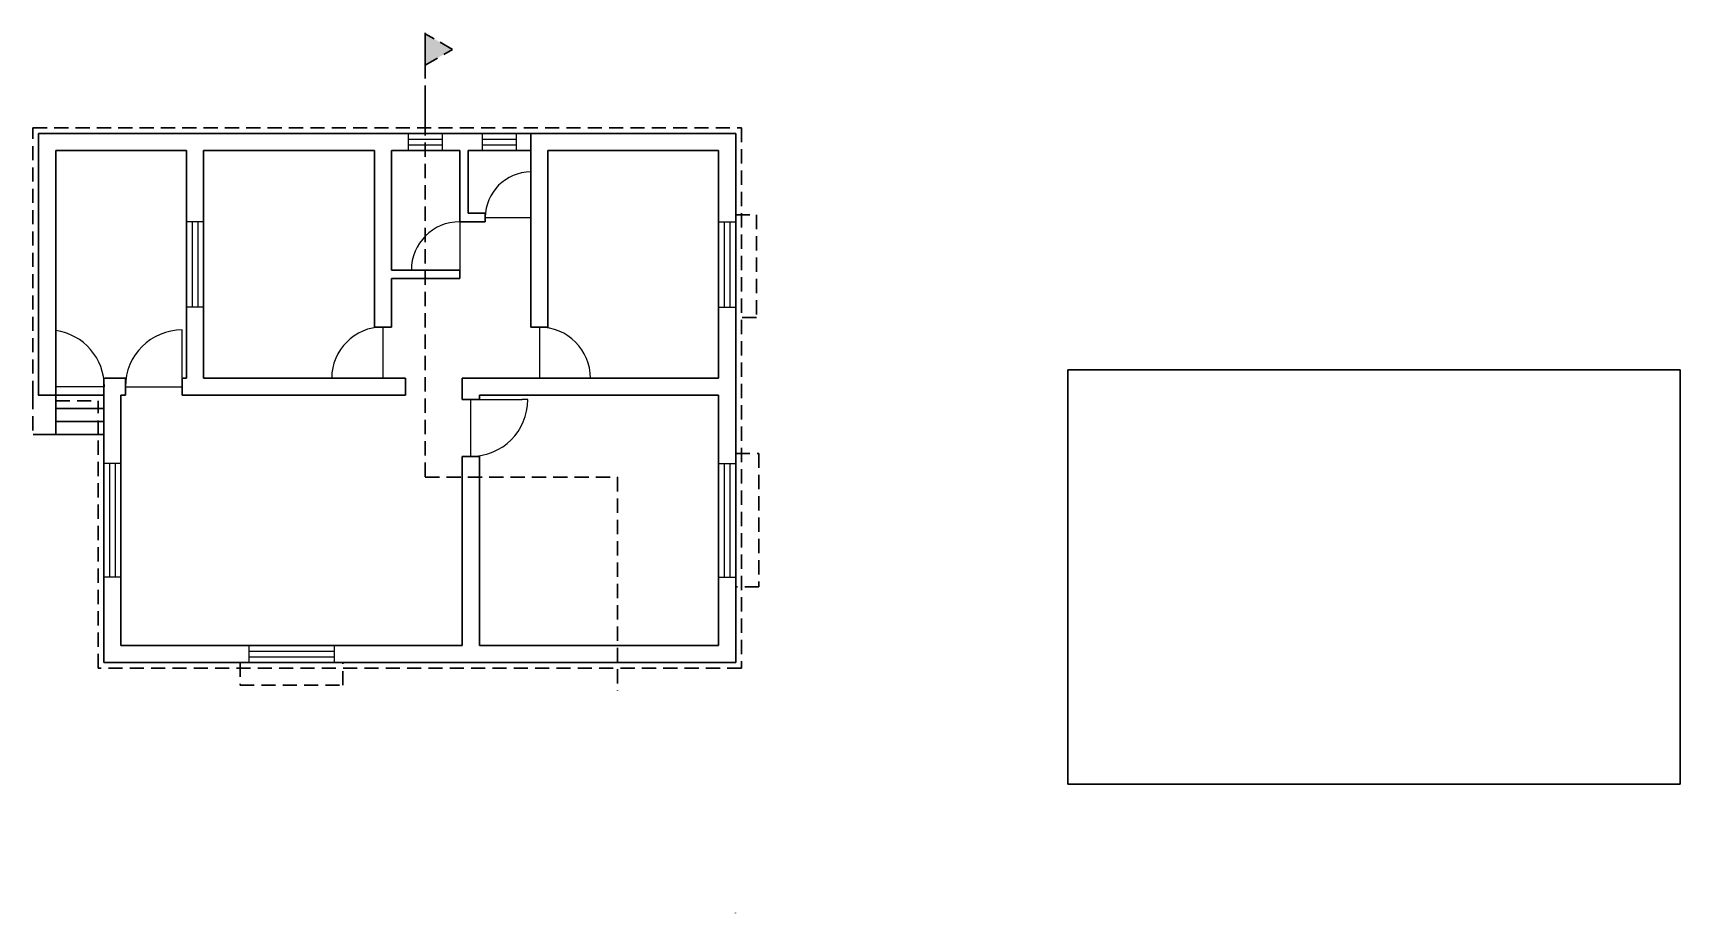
# Model space of a CAD drawing. Header units: inches. Extents: x 28.2 to 57.2, y 1.7 to 17.2.
import ezdxf

# ---------------------------------------------------------------- set-up
doc = ezdxf.new("R2010")
doc.units = ezdxf.units.IN
doc.header["$MEASUREMENT"] = 0
doc.linetypes.add('DASHED2', pattern=[0.375, 0.25, -0.125])
doc.linetypes.add('HIDDEN', pattern=[0.375, 0.25, -0.125])
for name, color, linetype, lineweight in [('Chajja', 243, 'DASHED2', 30), ('Plinth', 40, 'Continuous', 30), ('roof', 41, 'DASHED2', 30), ('Split', 41, 'HIDDEN', 30), ('Steps', 140, 'Continuous', 30), ('Wall', 72, 'Continuous', 30)]:
    doc.layers.add(name, color=color, linetype=linetype, lineweight=lineweight)
doc.layers.add('Door', color=210, linetype='Continuous')
doc.layers.add('Window', color=10, linetype='Continuous')
picture_1 = doc.add_image_def('image1.png', size_in_pixel=(826, 559))

msp = doc.modelspace()

# ---------------------------------------------------------------- hatches: boundary and pattern name
at = {"layer": 'Plinth', "true_color": 0x642165}
h = msp.add_hatch(color=219, dxfattribs=at)
h.dxf.hatch_style = 1
h.paths.add_polyline_path([(35.115, 17.168), (35.115, 16.616), (35.594, 16.892)])

# ---------------------------------------------------------------- linework, layer by layer
at = {"layer": 'Chajja'}
for p, q in [((35.115, 16.006), (35.115, 17.182)), ((35.115, 15.513), (35.115, 16.006)), ((35.115, 16.006), (35.115, 9.372)), ((35.115, 9.372), (38.493, 9.372)), ((38.493, 9.372), (38.493, 5.62))]:
    msp.add_line(p, q, dxfattribs=at)
msp.add_lwpolyline([(35.115, 16.616), (35.594, 16.892), (35.115, 17.168)], close=True, dxfattribs=at)
at = {"layer": 'Door'}
for p, q in [((36.97, 13.938), (36.97, 14.738)), ((36.17, 13.938), (36.97, 13.938)), ((35.72, 13.863), (35.72, 13.013)), ((34.87, 13.013), (35.72, 13.013)), ((28.62, 11.953), (28.62, 10.963)), ((30.845, 10.963), (30.845, 11.963)), ((34.37, 12.013), (34.37, 11.113)), ((37.12, 12.013), (37.12, 11.113)), ((34.37, 11.113), (33.47, 11.113)), ((37.12, 11.113), (38.02, 11.113)), ((29.476, 10.963), (28.62, 10.963)), ((29.845, 10.963), (30.845, 10.963)), ((35.916, 9.738), (35.916, 10.738)), ((35.916, 10.738), (36.816, 10.738)), ((36.916, 10.738), (36.816, 10.738))]:
    msp.add_line(p, q, dxfattribs=at)
for centre, radius, start, end in [((36.97, 13.938), 0.8, 90, 180), ((35.72, 13.013), 0.85, 90, 180), ((28.476, 10.963), 1, 360, 81.6984), ((30.845, 10.963), 1, 90, 180), ((34.37, 11.113), 0.9, 90, 180), ((37.12, 11.113), 0.898, 0, 90), ((35.916, 10.738), 1, 270, 0)]:
    msp.add_arc(centre, radius, start, end, dxfattribs=at)
at = {"layer": 'Plinth'}
msp.add_line((28.624, 10.124), (28.224, 10.124), dxfattribs=at)
at = {"layer": 'roof'}
for p, q in [((40.57, 13.983), (40.934, 13.983)), ((40.934, 13.983), (40.934, 12.181)), ((40.934, 12.181), (40.57, 12.181)), ((28.22, 10.819), (28.22, 10.124)), ((40.57, 9.788), (40.979, 9.788)), ((40.979, 9.788), (40.979, 7.444)), ((40.979, 7.444), (40.57, 7.444)), ((31.86, 6.117), (31.86, 5.717)), ((33.664, 5.717), (33.664, 6.117)), ((31.86, 5.717), (33.664, 5.717))]:
    msp.add_line(p, q, dxfattribs=at)
msp.add_lwpolyline([(28.22, 10.819), (28.22, 15.513), (40.67, 15.513), (40.67, 6.017), (29.366, 6.017), (29.366, 10.123)], dxfattribs=at)
at = {"layer": 'Split'}
for p in [(28.62, 10.713), (29.366, 10.123)]:
    msp.add_line(p, (29.366, 10.713), dxfattribs=at)
at = {"layer": 'Steps'}
for p, q in [((28.62, 10.813), (29.466, 10.813)), ((28.62, 10.813), (28.62, 10.123)), ((29.366, 10.713), (29.366, 10.713)), ((28.62, 10.583), (29.466, 10.583)), ((28.62, 10.353), (29.466, 10.353)), ((28.62, 10.123), (29.466, 10.123))]:
    msp.add_line(p, q, dxfattribs=at)
at = {"layer": 'Wall'}
for p, q in [((28.32, 15.413), (40.57, 15.413)), ((28.32, 15.413), (28.32, 10.813)), ((36.97, 12.013), (36.97, 15.413)), ((40.57, 15.413), (40.57, 6.117)), ((28.62, 15.113), (30.92, 15.113)), ((28.62, 15.113), (28.62, 10.813)), ((30.92, 11.113), (30.92, 15.113)), ((31.22, 11.113), (31.22, 15.113)), ((31.22, 15.113), (34.22, 15.113)), ((34.22, 12.013), (34.22, 15.113)), ((34.52, 15.113), (35.72, 15.113)), ((34.52, 13.013), (34.52, 15.113)), ((35.72, 13.863), (35.72, 15.113)), ((35.87, 15.113), (36.97, 15.113)), ((35.87, 14.013), (35.87, 15.113)), ((37.27, 15.113), (40.27, 15.113)), ((37.27, 12.013), (37.27, 15.113)), ((40.27, 11.113), (40.27, 15.113)), ((35.87, 14.013), (36.17, 14.013)), ((36.17, 13.863), (36.17, 14.013)), ((35.72, 13.863), (36.17, 13.863)), ((28.62, 13.113), (28.62, 13.113)), ((34.52, 13.013), (35.72, 13.013)), ((34.52, 12.013), (34.52, 12.863)), ((34.52, 12.863), (35.72, 12.863)), ((35.72, 12.863), (35.72, 13.013)), ((34.22, 12.013), (34.52, 12.013)), ((36.97, 12.013), (37.27, 12.013)), ((29.466, 6.117), (29.466, 11.113)), ((29.476, 11.113), (29.845, 11.113)), ((29.845, 10.813), (29.845, 11.113)), ((30.845, 11.113), (30.845, 10.813)), ((30.845, 11.113), (30.92, 11.113)), ((30.92, 11.113), (30.92, 11.113)), ((31.22, 11.113), (34.766, 11.113)), ((34.766, 10.813), (34.766, 11.113)), ((35.766, 10.813), (35.766, 11.113)), ((35.766, 11.113), (40.27, 11.113)), ((28.62, 10.813), (28.31, 10.813)), ((28.62, 10.813), (28.62, 10.813)), ((29.466, 10.963), (29.466, 10.337)), ((29.766, 10.813), (29.845, 10.813)), ((29.766, 6.417), (29.766, 10.813)), ((29.845, 10.813), (29.766, 10.813)), ((30.845, 10.813), (34.766, 10.813)), ((35.766, 10.738), (35.766, 10.813)), ((36.066, 10.738), (35.766, 10.738)), ((36.066, 10.813), (40.266, 10.813)), ((36.066, 10.813), (36.066, 10.813)), ((36.066, 10.813), (36.066, 10.738)), ((36.066, 10.738), (36.066, 10.813)), ((40.266, 6.417), (40.266, 10.813)), ((40.266, 10.813), (40.266, 6.417)), ((36.066, 9.738), (35.766, 9.738)), ((35.766, 6.417), (35.766, 9.738)), ((36.066, 6.417), (36.066, 9.738)), ((40.266, 9.313), (40.27, 9.313)), ((35.766, 6.417), (29.766, 6.417)), ((40.266, 6.417), (36.066, 6.417)), ((29.466, 6.117), (40.57, 6.117)), ((40.566, 1.713), (40.566, 1.72))]:
    msp.add_line(p, q, dxfattribs=at)
at = {"layer": 'Window'}
for p, q in [((34.82, 15.113), (34.82, 15.413)), ((35.42, 15.113), (35.42, 15.413)), ((36.12, 15.113), (36.12, 15.413)), ((36.72, 15.113), (36.72, 15.413)), ((34.82, 15.313), (35.42, 15.313)), ((34.82, 15.213), (35.42, 15.213)), ((36.12, 15.313), (36.72, 15.313)), ((36.12, 15.213), (36.72, 15.213)), ((31.22, 13.863), (30.92, 13.863)), ((31.02, 13.863), (31.02, 12.363)), ((31.12, 13.863), (31.12, 12.363)), ((40.27, 13.863), (40.57, 13.863)), ((40.37, 13.863), (40.37, 12.363)), ((40.47, 13.863), (40.47, 12.363)), ((31.22, 12.363), (30.92, 12.363)), ((40.27, 12.363), (40.57, 12.363)), ((29.766, 9.615), (29.466, 9.615)), ((29.566, 9.615), (29.566, 7.615)), ((29.666, 9.615), (29.666, 7.615)), ((40.266, 9.615), (40.566, 9.615)), ((40.366, 9.615), (40.366, 7.615)), ((40.466, 9.615), (40.466, 7.615)), ((29.766, 7.615), (29.466, 7.615)), ((40.266, 7.615), (40.566, 7.615)), ((32.016, 6.417), (32.016, 6.117)), ((33.516, 6.417), (33.516, 6.117)), ((32.016, 6.317), (33.516, 6.317)), ((32.016, 6.217), (33.516, 6.217)), ((32.016, 6.217), (33.516, 6.217))]:
    msp.add_line(p, q, dxfattribs=at)

# ---------------------------------------------------------------- pictures from other files: only their frames are drawn
at = {"layer": 'Wall'}
image = msp.add_image(picture_1, insert=(46.41, 3.981), size_in_units=(10.757, 7.28), dxfattribs=at)
image.dxf.flags = 7

doc.saveas('drawing.dxf')
